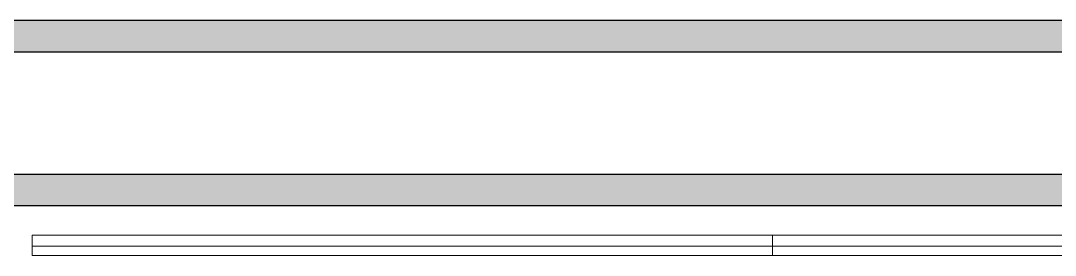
# Model space of a CAD drawing. Header units: millimetres. Extents: x 155927 to 326028, y -36033 to 97293.
# Drawn here: x 176808 to 180163, y 26146 to 26908 of the extents above; entities that cross this region are included whole.
import ezdxf

# ---------------------------------------------------------------- set-up
doc = ezdxf.new("R2010")
doc.units = ezdxf.units.MM
doc.header["$MEASUREMENT"] = 0
for name, color, linetype, lineweight in [('A-WALL-PATT', 7, 'CONTINUOUS', 9), ('I-FURN', 8, 'CONTINUOUS', 9), ('I-WALL', 7, 'CONTINUOUS', 9)]:
    doc.layers.add(name, color=color, linetype=linetype, lineweight=lineweight)

msp = doc.modelspace()

# ---------------------------------------------------------------- hatches: boundary and pattern name
at = {"layer": 'A-WALL-PATT'}
h = msp.add_hatch(color=256, dxfattribs=at)
h.paths.add_polyline_path([(183401.8, 26806.6), (183502.8, 26806.6), (183502.8, 26907.6), (181772.7, 26907.6), (181772.7, 26806.6), (181873.7, 26806.6)], flags=0)
h.paths.add_polyline_path([(180471.7, 26806.6), (180572.7, 26806.6), (180572.7, 26907.6), (174439.7, 26907.6), (174439.7, 26806.6), (179317, 26806.6)], flags=0)
msp.add_hatch(color=256, dxfattribs=at).paths.add_polyline_path([(183502.8, 26307.6), (183502.8, 26408.6), (174561.2, 26408.6), (174561.2, 26307.6), (181743.4, 26307.6)], flags=0)

# ---------------------------------------------------------------- linework, layer by layer
at = {"layer": 'I-FURN'}
for p, q in [((179245.5, 26210.6), (176845.5, 26210.6)), ((176845.5, 26210.6), (176845.5, 26175.6)), ((181645.5, 26210.6), (179245.5, 26210.6)), ((179245.5, 26210.6), (179245.5, 26175.6)), ((179245.5, 26175.6), (179245.5, 26210.6)), ((176845.5, 26145.6), (176845.5, 26175.6)), ((176845.5, 26175.6), (179245.5, 26175.6)), ((176845.5, 26175.6), (179245.5, 26175.6)), ((179245.5, 26175.6), (181645.5, 26175.6)), ((179245.5, 26145.6), (179245.5, 26175.6)), ((179245.5, 26175.6), (181645.5, 26175.6)), ((179245.5, 26175.6), (179245.5, 26145.6)), ((179245.5, 26145.6), (176845.5, 26145.6)), ((181645.5, 26145.6), (179245.5, 26145.6))]:
    msp.add_line(p, q, dxfattribs=at)
at = {"layer": 'I-WALL', "lineweight": 30}
for p, q in [((180572.7, 26907.6), (174439.7, 26907.6)), ((174561.2, 26806.6), (180471.7, 26806.6)), ((183401.8, 26408.6), (174561.2, 26408.6)), ((174561.2, 26307.6), (183502.8, 26307.6))]:
    msp.add_line(p, q, dxfattribs=at)

doc.saveas('drawing.dxf')
